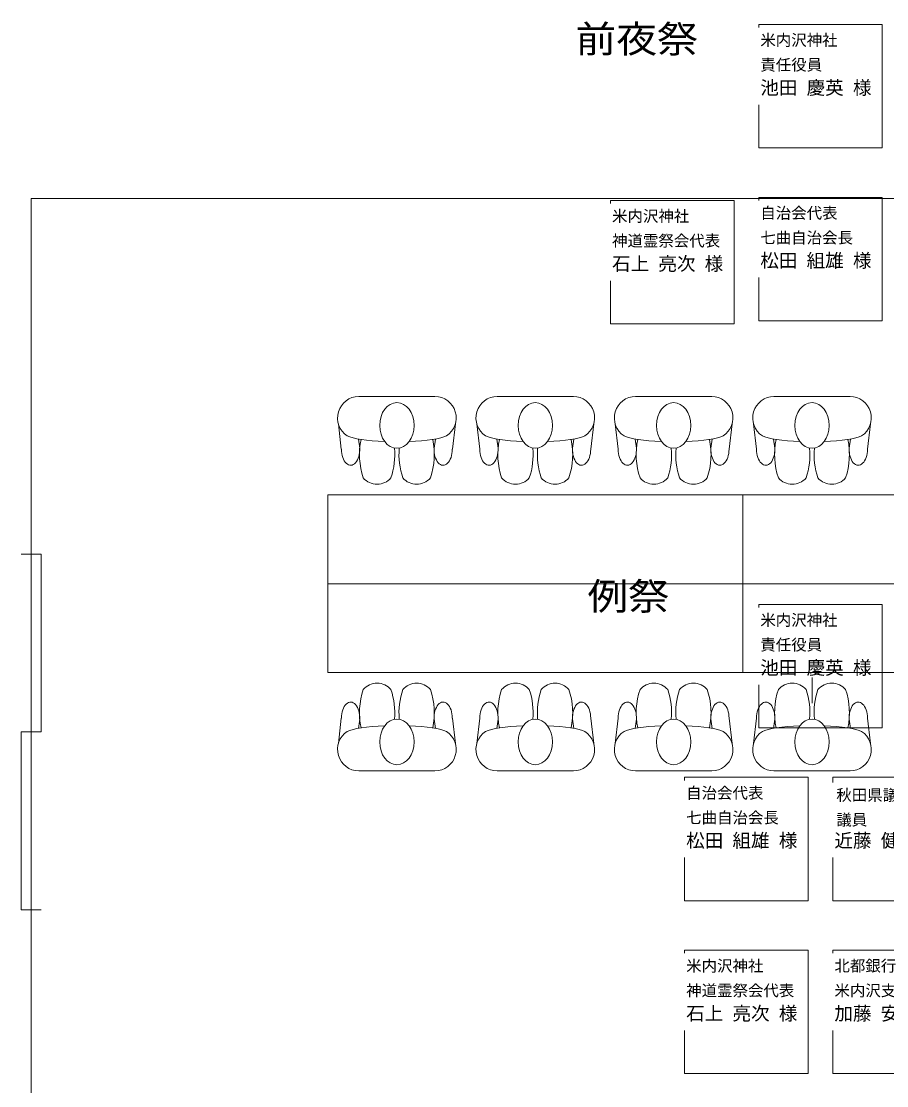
# Model space of a CAD drawing. Units: millimetres, scale not verified. Extents: x -4515 to 4165, y -4577 to 3584.
# Drawn here: x -4515 to -1012, y -726 to 3584 of the extents above; entities that cross this region are included whole.
import ezdxf
from ezdxf.enums import TextEntityAlignment as Align

# ---------------------------------------------------------------- set-up
doc = ezdxf.new("R2010")
doc.units = ezdxf.units.MM
doc.header["$LTSCALE"] = 25
doc.layers.add('2-1_席順', color=7, linetype='Continuous', lineweight=9)
doc.layers.add('2-2_直会席順', color=7, linetype='Continuous', lineweight=9)
doc.styles.add('ＭＳ 明朝', font='')
doc.styles.get('ＭＳ 明朝').set_extended_font_data('MS Mincho')

msp = doc.modelspace()

# ---------------------------------------------------------------- linework, layer by layer
at = {"layer": '2-1_席順'}
for p, q in [((-1530.18, 3571), (-1530.18, 3558.5)), ((-1530.18, 3571), (-1030.18, 3571)), ((-1030.18, 3571), (-1030.18, 3071)), ((-2130.18, 2858.5), (-2130.18, 2846)), ((-2130.18, 2858.5), (-1630.18, 2858.5)), ((-1630.18, 2858.5), (-1630.18, 2358.5)), ((-1530.18, 2871), (-1530.18, 2858.5)), ((-1530.18, 2871), (-1030.18, 2871)), ((-1030.18, 2871), (-1030.18, 2371)), ((-1530.18, 1222.69), (-1530.18, 1210.19)), ((-1530.18, 1222.69), (-1030.18, 1222.69)), ((-1030.18, 1222.69), (-1030.18, 722.69)), ((-1830.18, 522.69), (-1830.18, 510.19)), ((-1830.18, 522.69), (-1330.18, 522.69)), ((-1330.18, 522.69), (-1330.18, 22.69)), ((-1230.18, 522.69), (-1230.18, 501.69)), ((-1230.18, 522.69), (-730.18, 522.69)), ((-1830.18, -177.31), (-1830.18, -189.81)), ((-1830.18, -177.31), (-1330.18, -177.31)), ((-1330.18, -177.31), (-1330.18, -677.31)), ((-1230.18, -177.31), (-1230.18, -189.81)), ((-1230.18, -177.31), (-730.18, -177.31))]:
    msp.add_line(p, q, dxfattribs=at)
for points in [[(-1530.18, 3246), (-1530.18, 3071), (-1030.18, 3071)], [(-1530.18, 2546), (-1530.18, 2371), (-1030.18, 2371)], [(-2130.18, 2533.5), (-2130.18, 2358.5), (-1630.18, 2358.5)], [(-1530.18, 897.69), (-1530.18, 722.69), (-1030.18, 722.69)], [(-1830.18, 197.69), (-1830.18, 22.69), (-1330.18, 22.69)], [(-1230.18, 197.69), (-1230.18, 22.69), (-730.18, 22.69)], [(-1830.18, -502.31), (-1830.18, -677.31), (-1330.18, -677.31)], [(-1230.18, -502.31), (-1230.18, -677.31), (-730.18, -677.31)]]:
    msp.add_lwpolyline(points, dxfattribs=at)
at = {"layer": '2-2_直会席順'}
for p, q in [((-4474.77, 2866.7), (-4474.77, -3093.3)), ((4165.23, 2866.7), (-4474.77, 2866.7)), ((-3148.9, 2065.09), (-2840.64, 2065.09)), ((-2588.9, 2065.09), (-2280.64, 2065.09)), ((-2028.9, 2065.09), (-1720.64, 2065.09)), ((-2028.9, 2065.09), (-1720.64, 2065.09)), ((-1160.64, 2065.09), (-1468.9, 2065.09)), ((-1160.64, 2065.09), (-1468.9, 2065.09)), ((-3219.61, 1850.7), (-3231.35, 1953.6)), ((-2769.93, 1850.7), (-2758.19, 1953.6)), ((-2659.61, 1850.7), (-2671.35, 1953.6)), ((-2209.93, 1850.7), (-2198.19, 1953.6)), ((-2099.61, 1850.7), (-2111.35, 1953.6)), ((-2099.61, 1850.7), (-2111.35, 1953.6)), ((-1649.93, 1850.7), (-1638.19, 1953.6)), ((-1649.93, 1850.7), (-1638.19, 1953.6)), ((-1539.61, 1850.7), (-1551.35, 1953.6)), ((-1539.61, 1850.7), (-1551.35, 1953.6)), ((-1089.93, 1850.7), (-1078.19, 1953.6)), ((-1089.93, 1850.7), (-1078.19, 1953.6)), ((-3145.37, 1855.53), (-3150.55, 1892.48)), ((-2844.17, 1855.53), (-2839, 1892.48)), ((-2585.37, 1855.53), (-2590.55, 1892.48)), ((-2284.17, 1855.53), (-2279, 1892.48)), ((-2025.37, 1855.53), (-2030.55, 1892.48)), ((-2025.37, 1855.53), (-2030.55, 1892.48)), ((-1724.17, 1855.53), (-1719, 1892.48)), ((-1724.17, 1855.53), (-1719, 1892.48)), ((-1465.37, 1855.53), (-1470.55, 1892.48)), ((-1465.37, 1855.53), (-1470.55, 1892.48)), ((-1164.17, 1855.53), (-1159, 1892.48)), ((-1164.17, 1855.53), (-1159, 1892.48)), ((-1594.77, 1666.7), (-3274.77, 1666.7)), ((-3274.77, 1666.7), (-3274.77, 946.7)), ((-1594.77, 1666.7), (85.23, 1666.7)), ((-1594.77, 1666.7), (-1594.77, 946.7)), ((-4434.77, 1426.7), (-4514.77, 1426.7)), ((-4434.77, 1426.7), (-4434.77, 706.7)), ((-3274.77, 1306.7), (1765.23, 1306.7)), ((-1594.77, 946.7), (-3274.77, 946.7)), ((-1594.77, 946.7), (85.23, 946.7)), ((-1314.77, 926.7), (-1314.77, 823.32)), ((-3219.61, 762.7), (-3231.35, 659.8)), ((-3145.37, 757.87), (-3150.55, 720.93)), ((-2844.17, 757.87), (-2839, 720.93)), ((-2769.93, 762.7), (-2758.19, 659.8)), ((-2659.61, 762.7), (-2671.35, 659.8)), ((-2585.37, 757.87), (-2590.55, 720.93)), ((-2284.17, 757.87), (-2279, 720.93)), ((-2209.93, 762.7), (-2198.19, 659.8)), ((-2099.61, 762.7), (-2111.35, 659.8)), ((-2025.37, 757.87), (-2030.55, 720.93)), ((-1724.17, 757.87), (-1719, 720.93)), ((-1649.93, 762.7), (-1638.19, 659.8)), ((-1539.61, 762.7), (-1551.35, 659.8)), ((-1465.37, 757.87), (-1470.55, 720.93)), ((-1164.17, 757.87), (-1159, 720.93)), ((-1089.93, 762.7), (-1078.19, 659.8)), ((-4514.77, 706.7), (-4514.77, -13.3)), ((-4434.77, 706.7), (-4514.77, 706.7)), ((-3148.9, 548.32), (-2840.64, 548.32)), ((-2588.9, 548.32), (-2280.64, 548.32)), ((-2028.9, 548.32), (-1720.64, 548.32)), ((-1160.64, 548.32), (-1468.9, 548.32)), ((-4434.77, -13.3), (-4514.77, -13.3))]:
    msp.add_line(p, q, dxfattribs=at)
for centre, radius, start, end in [((-3147.5, 1977.83), 87.27, 90.91862, 236.62108), ((-2842.04, 1977.83), 87.27, 303.37892, 89.08138), ((-2587.5, 1977.83), 87.27, 90.91862, 236.62108), ((-2282.04, 1977.83), 87.27, 303.37892, 89.08138), ((-2027.5, 1977.83), 87.27, 90.91862, 236.62108), ((-2027.5, 1977.83), 87.27, 90.91862, 236.62108), ((-1722.04, 1977.83), 87.27, 303.37892, 89.08138), ((-1722.04, 1977.83), 87.27, 303.37892, 89.08138), ((-1467.5, 1977.83), 87.27, 90.91862, 236.62108), ((-1467.5, 1977.83), 87.27, 90.91862, 236.62108), ((-1162.04, 1977.83), 87.27, 303.37892, 89.08138), ((-1162.04, 1977.83), 87.27, 303.37892, 89.08138), ((-2851.1, 1829.35), 295.19, 167.9625, 198.65587), ((-3298.45, 1829.35), 295.19, 341.34413, 4.97032), ((-2691.1, 1829.35), 295.19, 175.02968, 198.65587), ((-3138.45, 1829.35), 295.19, 341.34413, 12.0375), ((-2291.1, 1829.35), 295.19, 167.9625, 198.65587), ((-2738.45, 1829.35), 295.19, 341.34413, 4.97032), ((-2131.1, 1829.35), 295.19, 175.02968, 198.65587), ((-2578.45, 1829.35), 295.19, 341.34413, 12.0375), ((-1731.1, 1829.35), 295.19, 167.9625, 198.65587), ((-1731.1, 1829.35), 295.19, 167.9625, 198.65587), ((-2178.45, 1829.35), 295.19, 341.34413, 4.97032), ((-2178.45, 1829.35), 295.19, 341.34413, 4.97032), ((-1571.1, 1829.35), 295.19, 175.02968, 198.65587), ((-1571.1, 1829.35), 295.19, 175.02968, 198.65587), ((-2018.45, 1829.35), 295.19, 341.34413, 12.0375), ((-2018.45, 1829.35), 295.19, 341.34413, 12.0375), ((-1171.1, 1829.35), 295.19, 167.9625, 198.65587), ((-1171.1, 1829.35), 295.19, 167.9625, 198.65587), ((-1618.45, 1829.35), 295.19, 341.34413, 4.97032), ((-1618.45, 1829.35), 295.19, 341.34413, 4.97032), ((-1011.1, 1829.35), 295.19, 175.02968, 198.65587), ((-1011.1, 1829.35), 295.19, 175.02968, 198.65587), ((-1458.45, 1829.35), 295.19, 341.34413, 12.0375), ((-1458.45, 1829.35), 295.19, 341.34413, 12.0375), ((-3074.77, 1783.35), 74.03, 220.8455, 319.1545), ((-2914.77, 1783.35), 74.03, 220.8455, 319.1545), ((-2514.77, 1783.35), 74.03, 220.8455, 319.1545), ((-2354.77, 1783.35), 74.03, 220.8455, 319.1545), ((-1954.77, 1783.35), 74.03, 220.8455, 319.1545), ((-1954.77, 1783.35), 74.03, 220.8455, 319.1545), ((-1794.77, 1783.35), 74.03, 220.8455, 319.1545), ((-1794.77, 1783.35), 74.03, 220.8455, 319.1545), ((-1394.77, 1783.35), 74.03, 220.8455, 319.1545), ((-1394.77, 1783.35), 74.03, 220.8455, 319.1545), ((-1234.77, 1783.35), 74.03, 220.8455, 319.1545), ((-1234.77, 1783.35), 74.03, 220.8455, 319.1545), ((-2851.1, 784.05), 295.19, 161.34413, 192.0375), ((-3074.77, 830.06), 74.03, 40.8455, 139.1545), ((-3298.45, 784.05), 295.19, 355.02968, 18.65587), ((-2691.1, 784.05), 295.19, 161.34413, 184.97032), ((-2914.77, 830.06), 74.03, 40.8455, 139.1545), ((-3138.45, 784.05), 295.19, 347.9625, 18.65587), ((-2291.1, 784.05), 295.19, 161.34413, 192.0375), ((-2514.77, 830.06), 74.03, 40.8455, 139.1545), ((-2738.45, 784.05), 295.19, 355.02968, 18.65587), ((-2131.1, 784.05), 295.19, 161.34413, 184.97032), ((-2354.77, 830.06), 74.03, 40.8455, 139.1545), ((-2578.45, 784.05), 295.19, 347.9625, 18.65587), ((-1731.1, 784.05), 295.19, 161.34413, 192.0375), ((-1954.77, 830.06), 74.03, 40.8455, 139.1545), ((-2178.45, 784.05), 295.19, 355.02968, 18.65587), ((-1571.1, 784.05), 295.19, 161.34413, 184.97032), ((-1794.77, 830.06), 74.03, 40.8455, 139.1545), ((-2018.45, 784.05), 295.19, 347.9625, 18.65587), ((-1171.1, 784.05), 295.19, 161.34413, 192.0375), ((-1394.77, 830.06), 74.03, 40.8455, 139.1545), ((-1618.45, 784.05), 295.19, 355.02968, 18.65587), ((-1011.1, 784.05), 295.19, 161.34413, 184.97032), ((-1234.77, 830.06), 74.03, 40.8455, 139.1545), ((-1458.45, 784.05), 295.19, 347.9625, 18.65587), ((-3147.5, 635.58), 87.27, 123.37892, 269.08138), ((-2842.04, 635.58), 87.27, 270.91862, 56.62108), ((-2587.5, 635.58), 87.27, 123.37892, 269.08138), ((-2282.04, 635.58), 87.27, 270.91862, 56.62108), ((-2027.5, 635.58), 87.27, 123.37892, 269.08138), ((-1722.04, 635.58), 87.27, 270.91862, 56.62108), ((-1467.5, 635.58), 87.27, 123.37892, 269.08138), ((-1162.04, 635.58), 87.27, 270.91862, 56.62108)]:
    msp.add_arc(centre, radius, start, end, dxfattribs=at)
for centre, major_axis in [((-2994.77, 1947.49), (0, 92.56)), ((-2434.77, 1947.49), (0, 92.56)), ((-1874.77, 1947.49), (0, 92.56)), ((-1874.77, 1947.49), (0, 92.56)), ((-1314.77, 1947.49), (0, 92.56)), ((-1314.77, 1947.49), (0, 92.56)), ((-2994.77, 665.91), (0, -92.56)), ((-2434.77, 665.91), (0, -92.56)), ((-1874.77, 665.91), (0, -92.56)), ((-1314.77, 665.91), (0, -92.56))]:
    msp.add_ellipse(centre, major_axis=major_axis, ratio=0.75, dxfattribs=at)
for centre, major_axis, ratio, start_param, end_param in [((-2994.77, 1915.82), (-211.77, 0), 0.1614, 0.3235719, 1.3348855), ((-2994.77, 1915.82), (-211.77, 0), 0.1614, 1.8069127, 2.8180793), ((-2434.77, 1915.82), (-211.77, 0), 0.1614, 0.3235719, 1.3348855), ((-2434.77, 1915.82), (-211.77, 0), 0.1614, 1.8069127, 2.8180793), ((-1874.77, 1915.82), (-211.77, 0), 0.1614, 0.3235719, 1.3348855), ((-1874.77, 1915.82), (-211.77, 0), 0.1614, 0.3235719, 1.3348855), ((-1874.77, 1915.82), (-211.77, 0), 0.1614, 1.8069127, 2.8180793), ((-1874.77, 1915.82), (-211.77, 0), 0.1614, 1.8069127, 2.8180793), ((-1314.77, 1915.82), (211.77, 0), 0.1614, 3.465106, 4.4762726), ((-1314.77, 1915.82), (211.77, 0), 0.1614, 3.465106, 4.4762726), ((-1314.77, 1915.82), (211.77, 0), 0.1614, 4.9482998, 5.9596134), ((-1314.77, 1915.82), (211.77, 0), 0.1614, 4.9482998, 5.9596134), ((-3182.06, 1850.94), (0, 64.8), 0.5714, 1.5744912, 4.7837372), ((-2807.48, 1850.94), (0, 64.8), 0.5714, 1.4994481, 4.7086941), ((-2622.06, 1850.94), (0, 64.8), 0.5714, 1.5744912, 4.7837372), ((-2247.48, 1850.94), (0, 64.8), 0.5714, 1.4994481, 4.7086941), ((-2062.06, 1850.94), (0, 64.8), 0.5714, 1.5744912, 4.7837372), ((-2062.06, 1850.94), (0, 64.8), 0.5714, 1.5744912, 4.7837372), ((-1687.48, 1850.94), (0, 64.8), 0.5714, 1.4994481, 4.7086941), ((-1687.48, 1850.94), (0, 64.8), 0.5714, 1.4994481, 4.7086941), ((-1502.06, 1850.94), (0, 64.8), 0.5714, 1.5744912, 4.7837372), ((-1502.06, 1850.94), (0, 64.8), 0.5714, 1.5744912, 4.7837372), ((-1127.48, 1850.94), (0, 64.8), 0.5714, 1.4994481, 4.7086941), ((-1127.48, 1850.94), (0, 64.8), 0.5714, 1.4994481, 4.7086941), ((-3182.06, 762.46), (0, -64.8), 0.5714, 1.4994481, 4.7086941), ((-2807.48, 762.46), (0, -64.8), 0.5714, 1.5744912, 4.7837372), ((-2622.06, 762.46), (0, -64.8), 0.5714, 1.4994481, 4.7086941), ((-2247.48, 762.46), (0, -64.8), 0.5714, 1.5744912, 4.7837372), ((-2062.06, 762.46), (0, -64.8), 0.5714, 1.4994481, 4.7086941), ((-1687.48, 762.46), (0, -64.8), 0.5714, 1.5744912, 4.7837372), ((-1502.06, 762.46), (0, -64.8), 0.5714, 1.4994481, 4.7086941), ((-1127.48, 762.46), (0, -64.8), 0.5714, 1.5744912, 4.7837372), ((-2994.77, 697.58), (-211.77, 0), 0.1614, 4.9482998, 5.9596134), ((-2994.77, 697.58), (-211.77, 0), 0.1614, 3.465106, 4.4762726), ((-2434.77, 697.58), (-211.77, 0), 0.1614, 4.9482998, 5.9596134), ((-2434.77, 697.58), (-211.77, 0), 0.1614, 3.465106, 4.4762726), ((-1874.77, 697.58), (-211.77, 0), 0.1614, 4.9482998, 5.9596134), ((-1874.77, 697.58), (-211.77, 0), 0.1614, 3.465106, 4.4762726), ((-1314.77, 697.58), (211.77, 0), 0.1614, 1.8069127, 2.8180793), ((-1314.77, 697.58), (211.77, 0), 0.1614, 0.3235719, 1.3348855)]:
    msp.add_ellipse(centre, major_axis=major_axis, ratio=ratio, start_param=start_param, end_param=end_param, dxfattribs=at)

# ---------------------------------------------------------------- texts
at = {"layer": '2-1_席順', "color": 3, "style": 'ＭＳ 明朝', "width": 1.1}
for s, p in [('前夜祭', (-2272.03, 3424.11)), ('例祭', (-2223.44, 1167.81))]:
    msp.add_text(s, height=110, dxfattribs=at).set_placement(p, align=Align.BOTTOM_LEFT)
at = {"layer": '2-1_席順', "color": 4, "style": 'ＭＳ 明朝'}
for s, p in [('米内沢神社', (-1523.93, 3471)), ('責任役員', (-1523.93, 3371)), ('米内沢神社', (-2123.93, 2758.5)), ('自治会代表', (-1523.93, 2771)), ('神道霊祭会代表', (-2123.93, 2658.5)), ('七曲自治会長', (-1523.93, 2671)), ('米内沢神社', (-1523.93, 1122.69)), ('責任役員', (-1523.93, 1022.69)), ('自治会代表', (-1823.93, 422.69)), ('秋田県議会', (-1216.13, 414.19)), ('七曲自治会長', (-1823.93, 322.69)), ('議員', (-1216.13, 314.19)), ('米内沢神社', (-1823.93, -277.31)), ('北都銀行', (-1223.93, -277.31)), ('神道霊祭会代表', (-1823.93, -377.31)), ('米内沢支店長', (-1223.93, -377.31))]:
    msp.add_text(s, height=45.82, dxfattribs=at).set_placement(p, align=Align.BOTTOM_LEFT)
at = {"layer": '2-1_席順', "style": 'ＭＳ 明朝'}
for s, p in [('池田 慶英 様', (-1523.93, 3271)), ('石上 亮次 様', (-2123.93, 2558.5)), ('松田 組雄 様', (-1523.93, 2571)), ('池田 慶英 様', (-1523.93, 922.69)), ('松田 組雄 様', (-1823.93, 222.69)), ('近藤 健一郎 様', (-1223.93, 222.69)), ('石上 亮次 様', (-1823.93, -477.31)), ('加藤 安紀 様', (-1223.93, -477.31))]:
    msp.add_text(s, height=54.99, dxfattribs=at).set_placement(p, align=Align.BOTTOM_LEFT)

doc.saveas('drawing.dxf')
